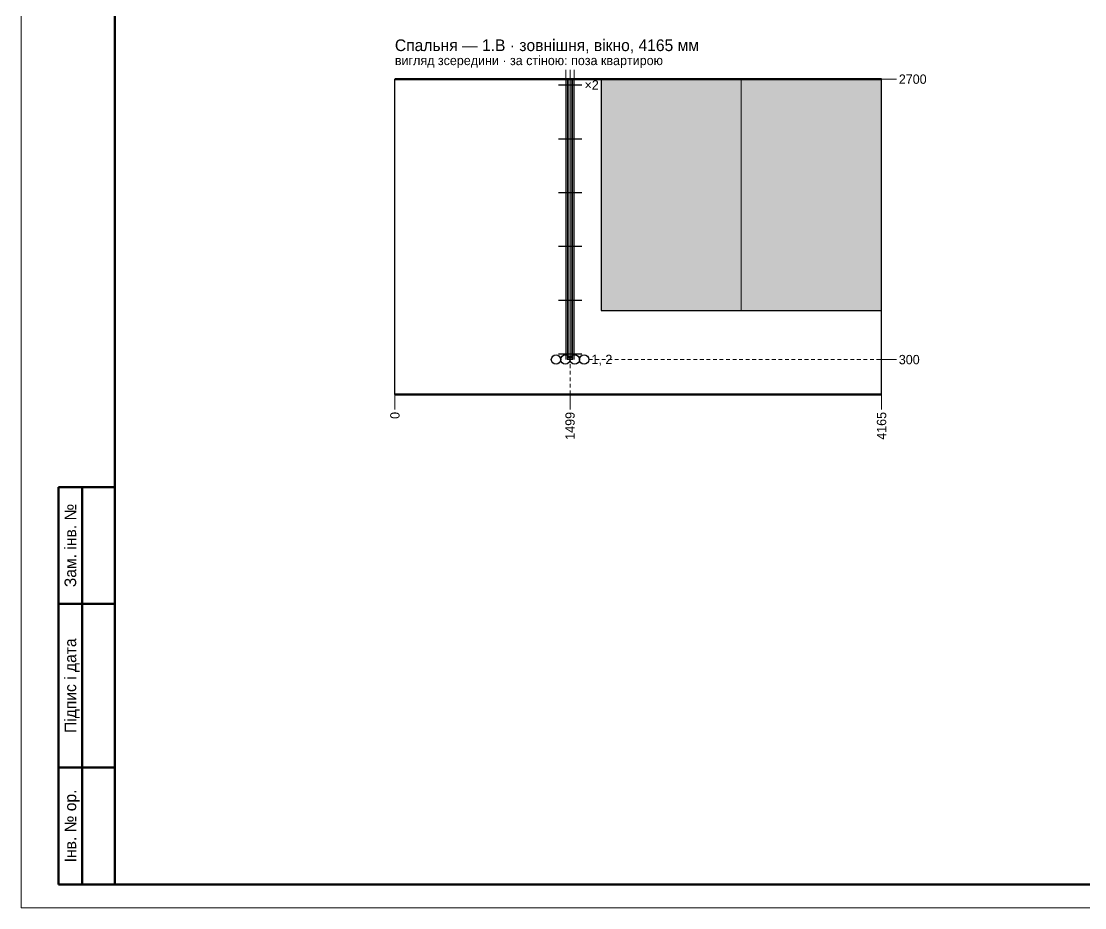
# Paper-space layout '07 Розгортки' of a CAD drawing. Header units: millimetres. Extents: x 0 to 841, y 0 to 594.
# Drawn here: x 0 to 227.5, y 0 to 189.6 of the extents above; entities that cross this region are included whole.
import ezdxf
from ezdxf.enums import TextEntityAlignment as Align

# ---------------------------------------------------------------- set-up
doc = ezdxf.new("R2010")
doc.units = ezdxf.units.MM
doc.layers.add('A-SHEET', color=7, linetype='Continuous')
doc.layers.add('E-ELEV', color=7, linetype='Continuous')
doc.styles.add('PLEX_LIGHT', font='IBMPlexSans-Light.ttf')

psp = doc.layouts.new('07 Розгортки')

# ---------------------------------------------------------------- hatches: boundary and pattern name
at = {"layer": 'E-ELEV', "true_color": 0xe4ded3}
h = psp.add_hatch(color=7, dxfattribs=at)
h.dxf.hatch_style = 1
h.paths.add_polyline_path([(116.79, 117.26), (118.04, 117.26), (118.04, 177.26), (116.79, 177.26)])
at = {"layer": 'E-ELEV', "true_color": 0xcfe3f3}
h = psp.add_hatch(color=7, dxfattribs=at)
h.dxf.hatch_style = 1
h.paths.add_polyline_path([(117.04, 117.26), (117.79, 117.26), (117.79, 177.26), (117.04, 177.26)])
at = {"layer": 'E-ELEV', "true_color": 0xa9d3f2}
h = psp.add_hatch(color=7, dxfattribs=at)
h.dxf.hatch_style = 1
h.paths.add_polyline_path([(124.06, 127.76), (184.06, 127.76), (184.06, 177.26), (124.06, 177.26)])

# ---------------------------------------------------------------- linework, layer by layer
at = {"layer": 'A-SHEET', "lineweight": 18}
for p, q in [((0, 594), (0, 0)), ((0, 0), (841, 0))]:
    psp.add_line(p, q, dxfattribs=at)
at = {"layer": 'A-SHEET', "lineweight": 50}
for p, q in [((20, 589), (20, 5)), ((20, 90), (8, 90)), ((8, 90), (8, 65)), ((13, 65), (13, 90)), ((20, 65), (20, 90)), ((20, 65), (8, 65)), ((8, 65), (8, 30)), ((8, 65), (20, 65)), ((13, 30), (13, 65)), ((20, 30), (20, 65)), ((20, 30), (8, 30)), ((8, 30), (8, 5)), ((8, 30), (20, 30)), ((13, 5), (13, 30)), ((20, 5), (20, 30)), ((8, 5), (20, 5)), ((20, 5), (836, 5))]:
    psp.add_line(p, q, dxfattribs=at)
at = {"layer": 'E-ELEV', "lineweight": 15, "true_color": 0x29251f}
psp.add_line((116.51, 117.26), (116.51, 179.26), dxfattribs=at)
at = {"layer": 'E-ELEV', "lineweight": 15, "true_color": 0x4e79a7}
for p, q in [((117.41, 117.26), (117.41, 179.26)), ((118.31, 117.26), (118.31, 179.26))]:
    psp.add_line(p, q, dxfattribs=at)
at = {"layer": 'E-ELEV', "lineweight": 50, "true_color": 0x29251f}
for p, q in [((79.94, 177.26), (184.06, 177.26)), ((79.94, 109.76), (184.06, 109.76))]:
    psp.add_line(p, q, dxfattribs=at)
at = {"layer": 'E-ELEV', "lineweight": 25, "true_color": 0x29251f}
for p, q in [((79.94, 109.76), (79.94, 177.26)), ((184.06, 109.76), (184.06, 177.26))]:
    psp.add_line(p, q, dxfattribs=at)
at = {"layer": 'E-ELEV', "lineweight": 25, "true_color": 0x29251f, "transparency": 33554559}
for p, q in [((114.91, 176.01), (119.91, 176.01)), ((114.91, 164.51), (119.91, 164.51)), ((114.91, 153.01), (119.91, 153.01)), ((114.91, 141.51), (119.91, 141.51)), ((114.91, 130.01), (119.91, 130.01)), ((114.91, 118.51), (119.91, 118.51))]:
    psp.add_line(p, q, dxfattribs=at)
at = {"layer": 'E-ELEV', "lineweight": 13, "true_color": 0x29251f}
for p, q in [((154.06, 127.76), (154.06, 177.26)), ((184.06, 177.26), (185.26, 177.26)), ((185.26, 177.26), (187.26, 177.26)), ((184.06, 117.26), (185.26, 117.26)), ((185.26, 117.26), (187.26, 117.26)), ((79.94, 109.76), (79.94, 108.56)), ((117.41, 109.76), (117.41, 108.56)), ((184.06, 109.76), (184.06, 108.56)), ((79.94, 108.56), (79.94, 106.56)), ((117.41, 108.56), (117.41, 106.56)), ((184.06, 108.56), (184.06, 106.56))]:
    psp.add_line(p, q, dxfattribs=at)
at = {"layer": 'E-ELEV', "lineweight": 13, "true_color": 0x9a9288}
for p, q in [((117.41, 116.26), (117.41, 115.46)), ((117.41, 116.26), (117.41, 115.46)), ((121.41, 117.26), (122.21, 117.26)), ((121.41, 117.26), (122.21, 117.26)), ((122.81, 117.26), (123.61, 117.26)), ((122.81, 117.26), (123.61, 117.26)), ((124.21, 117.26), (125.01, 117.26)), ((124.21, 117.26), (125.01, 117.26)), ((125.61, 117.26), (126.41, 117.26)), ((125.61, 117.26), (126.41, 117.26)), ((127.01, 117.26), (127.81, 117.26)), ((127.01, 117.26), (127.81, 117.26)), ((128.41, 117.26), (129.21, 117.26)), ((128.41, 117.26), (129.21, 117.26)), ((129.81, 117.26), (130.61, 117.26)), ((129.81, 117.26), (130.61, 117.26)), ((131.21, 117.26), (132.01, 117.26)), ((131.21, 117.26), (132.01, 117.26)), ((132.61, 117.26), (133.41, 117.26)), ((132.61, 117.26), (133.41, 117.26)), ((134.01, 117.26), (134.81, 117.26)), ((134.01, 117.26), (134.81, 117.26)), ((135.41, 117.26), (136.21, 117.26)), ((135.41, 117.26), (136.21, 117.26)), ((136.81, 117.26), (137.61, 117.26)), ((136.81, 117.26), (137.61, 117.26)), ((138.21, 117.26), (139.01, 117.26)), ((138.21, 117.26), (139.01, 117.26)), ((139.61, 117.26), (140.41, 117.26)), ((139.61, 117.26), (140.41, 117.26)), ((141.01, 117.26), (141.81, 117.26)), ((141.01, 117.26), (141.81, 117.26)), ((142.41, 117.26), (143.21, 117.26)), ((142.41, 117.26), (143.21, 117.26)), ((143.81, 117.26), (144.61, 117.26)), ((143.81, 117.26), (144.61, 117.26)), ((145.21, 117.26), (146.01, 117.26)), ((145.21, 117.26), (146.01, 117.26)), ((146.61, 117.26), (147.41, 117.26)), ((146.61, 117.26), (147.41, 117.26)), ((148.01, 117.26), (148.81, 117.26)), ((148.01, 117.26), (148.81, 117.26)), ((149.41, 117.26), (150.21, 117.26)), ((149.41, 117.26), (150.21, 117.26)), ((150.81, 117.26), (151.61, 117.26)), ((150.81, 117.26), (151.61, 117.26)), ((152.21, 117.26), (153.01, 117.26)), ((152.21, 117.26), (153.01, 117.26)), ((153.61, 117.26), (154.41, 117.26)), ((153.61, 117.26), (154.41, 117.26)), ((155.01, 117.26), (155.81, 117.26)), ((155.01, 117.26), (155.81, 117.26)), ((156.41, 117.26), (157.21, 117.26)), ((156.41, 117.26), (157.21, 117.26)), ((157.81, 117.26), (158.61, 117.26)), ((157.81, 117.26), (158.61, 117.26)), ((159.21, 117.26), (160.01, 117.26)), ((159.21, 117.26), (160.01, 117.26)), ((160.61, 117.26), (161.41, 117.26)), ((160.61, 117.26), (161.41, 117.26)), ((162.01, 117.26), (162.81, 117.26)), ((162.01, 117.26), (162.81, 117.26)), ((163.41, 117.26), (164.21, 117.26)), ((163.41, 117.26), (164.21, 117.26)), ((164.81, 117.26), (165.61, 117.26)), ((164.81, 117.26), (165.61, 117.26)), ((166.21, 117.26), (167.01, 117.26)), ((166.21, 117.26), (167.01, 117.26)), ((167.61, 117.26), (168.41, 117.26)), ((167.61, 117.26), (168.41, 117.26)), ((169.01, 117.26), (169.81, 117.26)), ((169.01, 117.26), (169.81, 117.26)), ((170.41, 117.26), (171.21, 117.26)), ((170.41, 117.26), (171.21, 117.26)), ((171.81, 117.26), (172.61, 117.26)), ((171.81, 117.26), (172.61, 117.26)), ((173.21, 117.26), (174.01, 117.26)), ((173.21, 117.26), (174.01, 117.26)), ((174.61, 117.26), (175.41, 117.26)), ((174.61, 117.26), (175.41, 117.26)), ((176.01, 117.26), (176.81, 117.26)), ((176.01, 117.26), (176.81, 117.26)), ((177.41, 117.26), (178.21, 117.26)), ((177.41, 117.26), (178.21, 117.26)), ((178.81, 117.26), (179.61, 117.26)), ((178.81, 117.26), (179.61, 117.26)), ((180.21, 117.26), (181.01, 117.26)), ((180.21, 117.26), (181.01, 117.26)), ((181.61, 117.26), (182.41, 117.26)), ((181.61, 117.26), (182.41, 117.26)), ((183.01, 117.26), (183.81, 117.26)), ((183.01, 117.26), (183.81, 117.26)), ((117.41, 114.86), (117.41, 114.06)), ((117.41, 114.86), (117.41, 114.06)), ((117.41, 113.46), (117.41, 112.66)), ((117.41, 113.46), (117.41, 112.66)), ((117.41, 112.06), (117.41, 111.26)), ((117.41, 112.06), (117.41, 111.26)), ((117.41, 110.66), (117.41, 109.86)), ((117.41, 110.66), (117.41, 109.86))]:
    psp.add_line(p, q, dxfattribs=at)
for points in [[(116.79, 117.26), (118.04, 117.26), (118.04, 177.26), (116.79, 177.26)], [(117.04, 117.26), (117.79, 117.26), (117.79, 177.26), (117.04, 177.26)]]:
    psp.add_lwpolyline(points, close=True, dxfattribs=at)
at = {"layer": 'E-ELEV', "lineweight": 25, "true_color": 0x29251f}
psp.add_lwpolyline([(124.06, 127.76), (184.06, 127.76), (184.06, 177.26), (124.06, 177.26)], close=True, dxfattribs=at)
for centre in [(114.41, 117.26), (116.41, 117.26), (118.41, 117.26)]:
    psp.add_circle(centre, 1, dxfattribs=at)
at = {"layer": 'E-ELEV', "lineweight": 25, "true_color": 0x1f6fb2}
psp.add_circle((120.41, 117.26), 1, dxfattribs=at)

# ---------------------------------------------------------------- texts
at = {"layer": 'A-SHEET', "style": 'PLEX_LIGHT'}
for s, p in [('Зам. інв. №', (10.5, 77.5)), ('Підпис і дата', (10.5, 47.5)), ('Інв. № ор.', (10.5, 17.5))]:
    psp.add_text(s, height=2.5, rotation=90, dxfattribs=at).set_placement(p, align=Align.MIDDLE_CENTER)
at = {"layer": 'E-ELEV', "true_color": 0x29251f, "style": 'PLEX_LIGHT'}
for s, height, p in [('Спальня — 1.B · зовнішня, вікно, 4165 мм', 2.5, (79.94, 184.51)), ('вигляд зсередини · за стіною: поза квартирою', 2, (79.94, 181.26)), ('2700', 2, (187.76, 177.26)), ('×2', 2, (120.51, 176.01)), ('1, 2', 2, (122, 117.3)), ('300', 2, (187.76, 117.26))]:
    psp.add_text(s, height=height, dxfattribs=at).set_placement(p, align=Align.MIDDLE_LEFT)
for s, p in [('0', (79.94, 106.06)), ('1499', (117.41, 106.06)), ('4165', (184.06, 106.06))]:
    psp.add_text(s, height=2, rotation=90, dxfattribs=at).set_placement(p, align=Align.MIDDLE_RIGHT)

doc.saveas('drawing.dxf')
